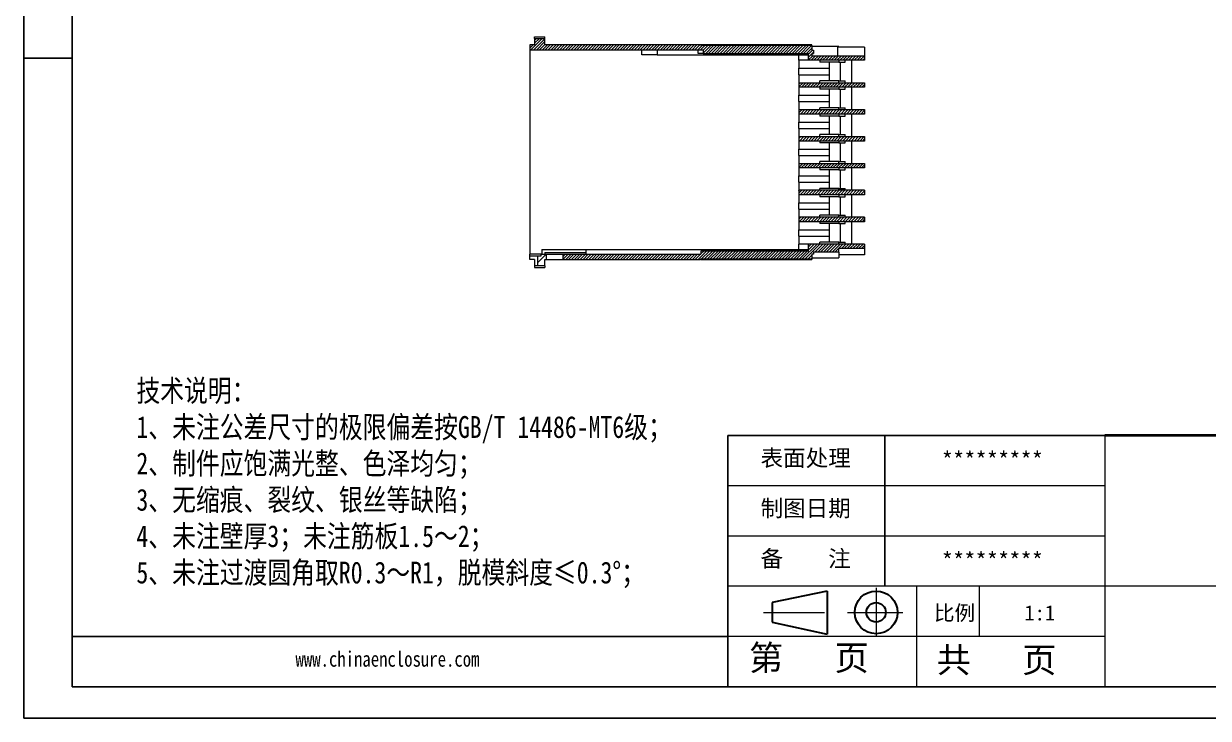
# Model space of a CAD drawing. Header units: inches. Extents: x 963 to 2094, y 1089 to 1501.
# Drawn here: x 1510.8 to 1880.5, y 1088.5 to 1305.4 of the extents above; entities that cross this region are included whole.
import ezdxf

# ---------------------------------------------------------------- set-up
doc = ezdxf.new("R2010")
doc.units = ezdxf.units.IN
doc.linetypes.add('CENTER2', pattern=[28.575, 19.05, -3.175, 3.175, -3.175])
doc.layers.add('文字', color=81, linetype='Continuous')
for name, color, linetype, lineweight in [('粗实线', 7, 'Continuous', 30), ('细实线', 3, 'Continuous', 9), ('细点划线', 2, 'CENTER2', 9)]:
    doc.layers.add(name, color=color, linetype=linetype, lineweight=lineweight)
doc.styles.get("Standard").update_dxf_attribs({"font": 'txt', "bigfont": 'gbcbig.shx'})
doc.styles.add('宋体', font='', dxfattribs={"width": 0.8, "height": 3.5})
doc.styles.get('宋体').set_extended_font_data('SimSun')
pattern_1 = [(45, (0, 17.8326), (-0.4490128, 0.4490128), [])]

msp = doc.modelspace()

# ---------------------------------------------------------------- hatches: boundary and pattern name
at = {"linetype": 'Continuous', "lineweight": 0}
h = msp.add_hatch(dxfattribs=at)
h.set_pattern_fill('ANSI31', color=4, scale=0.2, style=0)
h.set_pattern_definition(pattern_1)
h.paths.add_polyline_path([(1755.752, 1293.931), (1773.252, 1293.931), (1773.252, 1295.231), (1756.752, 1295.231), (1756.752, 1296.081), (1757.252, 1296.081), (1757.252, 1297.081), (1756.752, 1297.081), (1756.752, 1298.531), (1722.127, 1298.531), (1722.127, 1298.731), (1673.452, 1298.731), (1673.452, 1300.731), (1670.252, 1300.731), (1670.252, 1298.731), (1668.752, 1298.731), (1668.752, 1297.081), (1722.834, 1297.081), (1722.834, 1296.081), (1755.752, 1296.081)], flags=0)
h = msp.add_hatch(dxfattribs=at)
h.set_pattern_fill('ANSI31', color=4, scale=0.2, style=0)
h.set_pattern_definition(pattern_1)
h.paths.add_polyline_path([(1752.752, 1285.531), (1773.252, 1285.531), (1773.252, 1286.931), (1752.752, 1286.931)], flags=0)
h = msp.add_hatch(dxfattribs=at)
h.set_pattern_fill('ANSI31', color=4, scale=0.2, style=0)
h.set_pattern_definition(pattern_1)
h.paths.add_polyline_path([(1752.752, 1277.131), (1773.252, 1277.131), (1773.252, 1278.531), (1752.752, 1278.531)], flags=0)
h = msp.add_hatch(dxfattribs=at)
h.set_pattern_fill('ANSI31', color=4, scale=0.2, style=0)
h.set_pattern_definition(pattern_1)
h.paths.add_polyline_path([(1752.752, 1268.731), (1773.252, 1268.731), (1773.252, 1270.131), (1752.752, 1270.131)], flags=0)
h = msp.add_hatch(dxfattribs=at)
h.set_pattern_fill('ANSI31', color=4, scale=0.2, style=0)
h.set_pattern_definition(pattern_1)
h.paths.add_polyline_path([(1773.252, 1261.731), (1752.752, 1261.731), (1752.752, 1260.331), (1773.252, 1260.331)], flags=0)
h = msp.add_hatch(dxfattribs=at)
h.set_pattern_fill('ANSI31', color=4, scale=0.2, style=0)
h.set_pattern_definition(pattern_1)
h.paths.add_polyline_path([(1773.252, 1251.931), (1773.252, 1253.331), (1752.752, 1253.331), (1752.752, 1251.931)], flags=0)
h = msp.add_hatch(dxfattribs=at)
h.set_pattern_fill('ANSI31', color=4, scale=0.2, style=0)
h.set_pattern_definition(pattern_1)
h.paths.add_polyline_path([(1773.252, 1243.531), (1773.252, 1244.931), (1752.752, 1244.931), (1752.752, 1243.531)], flags=0)
h = msp.add_hatch(dxfattribs=at)
h.set_pattern_fill('ANSI31', color=4, scale=0.2, style=0)
h.set_pattern_definition(pattern_1)
h.paths.add_polyline_path([(1773.252, 1235.231), (1773.252, 1236.531), (1755.752, 1236.531), (1755.752, 1234.381), (1722.123, 1234.381), (1722.123, 1233.381), (1679.152, 1233.381), (1679.152, 1231.731), (1722.002, 1231.731), (1722.002, 1231.931), (1756.752, 1231.931), (1756.752, 1233.381), (1757.252, 1233.381), (1757.252, 1234.032), (1765.252, 1234.032), (1765.252, 1235.231)], flags=0)
h = msp.add_hatch(dxfattribs=at)
h.set_pattern_fill('ANSI31', style=0)
h.set_pattern_definition([(45, (1296.3854, 824.5022), (-2.245064, 2.245064), [])])
h.paths.add_polyline_path([(1671.252, 1229.731), (1673.452, 1229.731), (1673.452, 1231.731), (1673.852, 1231.731), (1673.852, 1233.381), (1672.252, 1233.381), (1672.252, 1232.881), (1671.252, 1232.881)], flags=0)

# ---------------------------------------------------------------- linework, layer by layer
for p, q in [((1510.765, 1500.59), (1510.765, 1088.511)), ((1525.845, 1490.779), (1525.845, 1098.323)), ((1525.845, 1294.551), (1510.765, 1294.551)), ((1510.765, 1279.288), (1510.765, 1088.511)), ((1848.277, 1176.814), (1730.54, 1176.814)), ((1730.54, 1098.323), (1730.54, 1176.814)), ((1779.597, 1129.719), (1779.597, 1176.814)), ((1730.54, 1114.021), (1525.845, 1114.021)), ((1525.845, 1098.323), (2083.75, 1098.323)), ((1510.765, 1088.511), (2093.562, 1088.511)), ((1510.765, 1088.511), (1780.578, 1088.511))]:
    msp.add_line(p, q)
at = {"color": 7, "linetype": 'Continuous', "lineweight": 15}
for p, q in [((1668.752, 1298.731), (1668.752, 1297.081)), ((1670.252, 1298.731), (1668.752, 1298.731)), ((1670.252, 1301.231), (1673.452, 1301.231)), ((1670.252, 1300.731), (1670.252, 1301.231)), ((1670.252, 1300.731), (1670.252, 1298.731)), ((1670.252, 1300.731), (1673.452, 1300.731)), ((1673.452, 1300.731), (1673.452, 1301.231)), ((1673.452, 1298.731), (1673.452, 1300.731)), ((1722.127, 1298.731), (1673.452, 1298.731)), ((1722.127, 1298.731), (1722.127, 1298.531)), ((1722.127, 1298.731), (1722.252, 1298.731)), ((1756.752, 1298.531), (1722.127, 1298.531)), ((1722.252, 1298.731), (1722.252, 1298.531)), ((1756.752, 1298.731), (1722.252, 1298.731)), ((1756.752, 1298.531), (1756.752, 1298.731)), ((1756.752, 1298.531), (1756.752, 1297.081)), ((1764.752, 1298.231), (1756.752, 1298.231)), ((1765.252, 1298.231), (1764.752, 1298.231)), ((1764.752, 1298.231), (1764.752, 1295.231)), ((1773.252, 1297.981), (1764.752, 1297.981)), ((1765.252, 1297.981), (1765.252, 1298.231)), ((1773.252, 1297.981), (1773.252, 1295.231)), ((1722.834, 1297.081), (1668.752, 1297.081)), ((1668.752, 1297.081), (1668.752, 1233.381)), ((1703.752, 1295.581), (1703.752, 1297.081)), ((1708.521, 1295.581), (1703.752, 1295.581)), ((1708.521, 1297.081), (1708.521, 1295.581)), ((1708.521, 1295.581), (1755.752, 1295.581)), ((1721.252, 1296.081), (1721.252, 1297.081)), ((1722.834, 1296.081), (1721.252, 1296.081)), ((1722.834, 1297.081), (1722.834, 1296.081)), ((1722.834, 1296.081), (1755.752, 1296.081)), ((1752.752, 1293.931), (1752.752, 1295.581)), ((1755.752, 1293.931), (1755.752, 1296.081)), ((1756.752, 1297.081), (1757.252, 1297.081)), ((1756.752, 1296.081), (1757.252, 1296.081)), ((1756.752, 1296.081), (1756.752, 1295.231)), ((1773.252, 1295.231), (1756.752, 1295.231)), ((1757.252, 1297.081), (1757.252, 1296.081)), ((1773.252, 1295.231), (1773.252, 1293.931)), ((1755.752, 1293.931), (1752.752, 1293.931)), ((1752.752, 1293.931), (1752.752, 1291.431)), ((1752.752, 1291.431), (1762.252, 1291.431)), ((1752.752, 1289.431), (1752.752, 1291.431)), ((1773.252, 1293.931), (1755.752, 1293.931)), ((1759.252, 1293.931), (1759.252, 1293.331)), ((1765.225, 1293.331), (1759.252, 1293.331)), ((1762.252, 1287.531), (1762.252, 1293.331)), ((1765.225, 1293.931), (1765.225, 1293.331)), ((1765.225, 1293.331), (1767.225, 1293.331)), ((1765.752, 1287.531), (1765.752, 1293.331)), ((1767.225, 1293.331), (1767.225, 1293.931)), ((1769.252, 1286.931), (1769.252, 1293.931)), ((1752.752, 1289.431), (1762.252, 1289.431)), ((1752.752, 1289.431), (1752.752, 1286.931)), ((1752.752, 1286.931), (1773.252, 1286.931)), ((1752.752, 1286.931), (1752.752, 1285.531)), ((1759.252, 1286.931), (1759.252, 1287.531)), ((1765.225, 1287.531), (1759.252, 1287.531)), ((1765.225, 1287.531), (1767.225, 1287.531)), ((1765.225, 1286.931), (1765.225, 1287.531)), ((1767.225, 1286.931), (1767.225, 1287.531)), ((1773.252, 1286.931), (1773.252, 1285.531)), ((1773.252, 1285.531), (1752.752, 1285.531)), ((1752.752, 1285.531), (1752.752, 1283.031)), ((1759.252, 1285.531), (1759.252, 1284.931)), ((1765.225, 1284.931), (1759.252, 1284.931)), ((1762.252, 1279.131), (1762.252, 1284.931)), ((1765.225, 1285.531), (1765.225, 1284.931)), ((1765.225, 1284.931), (1767.225, 1284.931)), ((1765.752, 1279.131), (1765.752, 1284.931)), ((1767.225, 1284.931), (1767.225, 1285.531)), ((1769.252, 1278.531), (1769.252, 1285.531)), ((1752.752, 1283.031), (1762.252, 1283.031)), ((1752.752, 1281.031), (1752.752, 1283.031)), ((1752.752, 1281.031), (1762.252, 1281.031)), ((1752.752, 1281.031), (1752.752, 1278.531)), ((1752.752, 1278.531), (1752.752, 1277.131)), ((1752.752, 1278.531), (1773.252, 1278.531)), ((1773.252, 1277.131), (1752.752, 1277.131)), ((1752.752, 1277.131), (1752.752, 1274.631)), ((1759.252, 1278.531), (1759.252, 1279.131)), ((1765.225, 1279.131), (1759.252, 1279.131)), ((1759.252, 1277.131), (1759.252, 1276.531)), ((1765.225, 1276.531), (1759.252, 1276.531)), ((1762.252, 1270.731), (1762.252, 1276.531)), ((1765.225, 1278.531), (1765.225, 1279.131)), ((1765.225, 1279.131), (1767.225, 1279.131)), ((1765.225, 1277.131), (1765.225, 1276.531)), ((1765.225, 1276.531), (1767.225, 1276.531)), ((1765.752, 1270.731), (1765.752, 1276.531)), ((1767.225, 1278.531), (1767.225, 1279.131)), ((1767.225, 1276.531), (1767.225, 1277.131)), ((1769.252, 1270.131), (1769.252, 1277.131)), ((1773.252, 1278.531), (1773.252, 1277.131)), ((1752.752, 1274.631), (1762.252, 1274.631)), ((1752.752, 1272.631), (1752.752, 1274.631)), ((1752.752, 1272.631), (1762.252, 1272.631)), ((1752.752, 1272.631), (1752.752, 1270.131)), ((1752.752, 1270.131), (1773.252, 1270.131)), ((1752.752, 1270.131), (1752.752, 1268.731)), ((1773.252, 1268.731), (1752.752, 1268.731)), ((1752.752, 1268.731), (1752.752, 1266.231)), ((1759.252, 1270.131), (1759.252, 1270.731)), ((1765.225, 1270.731), (1759.252, 1270.731)), ((1759.252, 1268.731), (1759.252, 1268.131)), ((1765.225, 1270.131), (1765.225, 1270.731)), ((1765.225, 1270.731), (1767.225, 1270.731)), ((1765.225, 1268.731), (1765.225, 1268.131)), ((1767.225, 1270.131), (1767.225, 1270.731)), ((1767.225, 1268.131), (1767.225, 1268.731)), ((1769.252, 1261.731), (1769.252, 1268.731)), ((1773.252, 1270.131), (1773.252, 1268.731)), ((1752.752, 1266.231), (1762.252, 1266.231)), ((1752.752, 1264.231), (1752.752, 1266.231)), ((1765.225, 1268.131), (1759.252, 1268.131)), ((1762.252, 1262.331), (1762.252, 1268.131)), ((1765.225, 1268.131), (1767.225, 1268.131)), ((1765.752, 1262.331), (1765.752, 1268.131)), ((1752.752, 1264.231), (1762.252, 1264.231)), ((1752.752, 1264.231), (1752.752, 1261.731)), ((1752.752, 1261.731), (1752.752, 1260.331)), ((1752.752, 1261.731), (1773.252, 1261.731)), ((1759.252, 1261.731), (1759.252, 1262.331)), ((1765.225, 1262.331), (1759.252, 1262.331)), ((1765.225, 1262.331), (1767.225, 1262.331)), ((1765.225, 1261.731), (1765.225, 1262.331)), ((1767.225, 1261.731), (1767.225, 1262.331)), ((1773.252, 1261.731), (1773.252, 1260.331)), ((1773.252, 1260.331), (1752.752, 1260.331)), ((1752.752, 1260.331), (1752.752, 1257.831)), ((1752.752, 1257.831), (1762.252, 1257.831)), ((1752.752, 1255.831), (1752.752, 1257.831)), ((1759.252, 1260.331), (1759.252, 1259.731)), ((1765.225, 1259.731), (1759.252, 1259.731)), ((1762.252, 1253.931), (1762.252, 1259.731)), ((1765.225, 1260.331), (1765.225, 1259.731)), ((1765.225, 1259.731), (1767.225, 1259.731)), ((1765.752, 1253.931), (1765.752, 1259.731)), ((1767.225, 1259.731), (1767.225, 1260.331)), ((1769.252, 1253.331), (1769.252, 1260.331)), ((1752.752, 1255.831), (1762.252, 1255.831)), ((1752.752, 1255.831), (1752.752, 1253.331)), ((1759.252, 1253.331), (1759.252, 1253.931)), ((1765.225, 1253.931), (1759.252, 1253.931)), ((1765.225, 1253.931), (1767.225, 1253.931)), ((1765.225, 1253.331), (1765.225, 1253.931)), ((1767.225, 1253.331), (1767.225, 1253.931)), ((1752.752, 1253.331), (1752.752, 1251.931)), ((1773.252, 1253.331), (1752.752, 1253.331)), ((1773.252, 1251.931), (1752.752, 1251.931)), ((1752.752, 1251.931), (1752.752, 1249.431)), ((1759.252, 1251.931), (1759.252, 1251.331)), ((1765.225, 1251.331), (1759.252, 1251.331)), ((1762.252, 1245.531), (1762.252, 1251.331)), ((1765.225, 1251.931), (1765.225, 1251.331)), ((1765.225, 1251.331), (1767.225, 1251.331)), ((1765.752, 1245.531), (1765.752, 1251.331)), ((1767.225, 1251.331), (1767.225, 1251.931)), ((1769.252, 1244.931), (1769.252, 1251.931)), ((1773.252, 1253.331), (1773.252, 1251.931)), ((1752.752, 1249.431), (1762.252, 1249.431)), ((1752.752, 1247.431), (1752.752, 1249.431)), ((1752.752, 1247.431), (1762.252, 1247.431)), ((1752.752, 1247.431), (1752.752, 1244.931)), ((1752.752, 1244.931), (1752.752, 1243.531)), ((1773.252, 1244.931), (1752.752, 1244.931)), ((1773.252, 1243.531), (1752.752, 1243.531)), ((1752.752, 1243.531), (1752.752, 1241.031)), ((1759.252, 1244.931), (1759.252, 1245.531)), ((1765.225, 1245.531), (1759.252, 1245.531)), ((1759.252, 1243.531), (1759.252, 1242.931)), ((1765.225, 1242.931), (1759.252, 1242.931)), ((1762.252, 1237.131), (1762.252, 1242.931)), ((1765.225, 1244.931), (1765.225, 1245.531)), ((1765.225, 1245.531), (1767.225, 1245.531)), ((1765.225, 1243.531), (1765.225, 1242.931)), ((1765.225, 1242.931), (1767.225, 1242.931)), ((1765.752, 1237.131), (1765.752, 1242.931)), ((1767.225, 1244.931), (1767.225, 1245.531)), ((1767.225, 1242.931), (1767.225, 1243.531)), ((1769.252, 1236.531), (1769.252, 1243.531)), ((1773.252, 1244.931), (1773.252, 1243.531)), ((1752.752, 1241.031), (1762.252, 1241.031)), ((1752.752, 1239.031), (1752.752, 1241.031)), ((1752.752, 1239.031), (1762.252, 1239.031)), ((1752.752, 1239.031), (1752.752, 1236.531)), ((1755.752, 1236.531), (1752.752, 1236.531)), ((1752.752, 1234.881), (1752.752, 1236.531)), ((1755.752, 1234.381), (1755.752, 1236.531)), ((1773.252, 1236.531), (1755.752, 1236.531)), ((1759.252, 1236.531), (1759.252, 1237.131)), ((1765.225, 1237.131), (1759.252, 1237.131)), ((1765.225, 1236.531), (1765.225, 1237.131)), ((1765.225, 1237.131), (1767.225, 1237.131)), ((1765.252, 1235.231), (1773.252, 1235.231)), ((1765.252, 1234.032), (1765.252, 1235.231)), ((1767.225, 1236.531), (1767.225, 1237.131)), ((1773.252, 1236.531), (1773.252, 1235.231)), ((1773.252, 1235.231), (1773.252, 1233.231)), ((1672.252, 1233.381), (1668.752, 1233.381)), ((1668.752, 1232.881), (1668.752, 1233.381)), ((1668.752, 1232.881), (1671.252, 1232.881)), ((1668.752, 1231.731), (1668.752, 1232.881)), ((1670.252, 1231.731), (1668.752, 1231.731)), ((1670.252, 1231.731), (1670.252, 1229.731)), ((1671.252, 1229.731), (1671.252, 1232.881)), ((1671.252, 1232.881), (1672.252, 1232.881)), ((1672.252, 1232.881), (1672.252, 1233.381)), ((1672.252, 1233.381), (1673.852, 1233.381)), ((1672.452, 1234.881), (1672.452, 1233.381)), ((1672.452, 1234.881), (1686.252, 1234.881)), ((1673.452, 1233.881), (1686.252, 1233.881)), ((1673.452, 1233.881), (1673.452, 1233.381)), ((1673.452, 1231.731), (1673.852, 1231.731)), ((1673.452, 1229.731), (1673.452, 1231.731)), ((1673.852, 1233.381), (1673.852, 1231.731)), ((1673.852, 1233.381), (1679.152, 1233.381)), ((1673.852, 1231.731), (1679.152, 1231.731)), ((1679.152, 1231.731), (1679.152, 1233.381)), ((1679.152, 1233.381), (1722.123, 1233.381)), ((1679.152, 1231.731), (1722.002, 1231.731)), ((1686.252, 1234.881), (1755.752, 1234.881)), ((1686.252, 1234.881), (1686.252, 1233.381)), ((1722.002, 1231.931), (1756.752, 1231.931)), ((1722.002, 1231.931), (1722.002, 1231.731)), ((1722.252, 1231.731), (1722.002, 1231.731)), ((1722.123, 1234.381), (1722.123, 1233.381)), ((1755.752, 1234.381), (1722.123, 1234.381)), ((1722.252, 1231.931), (1722.252, 1231.731)), ((1722.252, 1231.731), (1756.752, 1231.731)), ((1757.252, 1233.381), (1756.752, 1233.381)), ((1756.752, 1233.381), (1756.752, 1231.931)), ((1756.752, 1232.231), (1765.252, 1232.231)), ((1756.752, 1231.931), (1756.752, 1231.731)), ((1765.252, 1234.032), (1757.252, 1234.032)), ((1757.252, 1234.032), (1757.252, 1233.381)), ((1765.252, 1234.032), (1765.252, 1232.231)), ((1773.252, 1233.231), (1765.252, 1233.231)), ((1671.252, 1229.731), (1670.252, 1229.731)), ((1670.252, 1229.731), (1670.252, 1229.231)), ((1670.252, 1229.231), (1673.452, 1229.231)), ((1673.452, 1229.731), (1671.252, 1229.731)), ((1673.452, 1229.731), (1673.452, 1229.231))]:
    msp.add_line(p, q, dxfattribs=at)
at = {"layer": '粗实线', "color": 7, "lineweight": 40}
msp.add_line((2083.75, 1176.814), (1848.277, 1176.814), dxfattribs=at)
at = {"layer": '粗实线', "color": 7}
for p, q in [((1761.566, 1128.25), (1744.413, 1124.615)), ((1761.566, 1128.25), (1761.566, 1114.808)), ((1744.413, 1124.615), (1744.413, 1118.549)), ((1744.413, 1118.549), (1761.566, 1114.808))]:
    msp.add_line(p, q, dxfattribs=at)
for radius in [6.669, 3.033]:
    msp.add_circle((1776.831, 1121.582), radius, dxfattribs=at)
at = {"layer": '细实线', "color": 7}
for p, q in [((1848.277, 1176.814), (1848.277, 1098.323)), ((1848.277, 1161.116), (1730.54, 1161.116)), ((1848.277, 1145.417), (1730.54, 1145.417)), ((2083.75, 1129.719), (1730.54, 1129.719)), ((1789.408, 1129.719), (1789.408, 1098.323)), ((1809.031, 1129.719), (1809.031, 1114.021)), ((1848.277, 1114.021), (1730.54, 1114.021))]:
    msp.add_line(p, q, dxfattribs=at)
at = {"layer": '细点划线', "color": 7}
for p, q in [((1776.831, 1129.258), (1776.831, 1114.021)), ((1741.678, 1121.582), (1762.879, 1121.582)), ((1767.913, 1121.582), (1785.148, 1121.582))]:
    msp.add_line(p, q, dxfattribs=at)

# ---------------------------------------------------------------- texts
at = {"char_height": 5.16263, "width": 2934.18282, "attachment_point": 1}
for s, insert in [('{\\fSimHei|b0|i0|c134|p49;表面处理}', (1740.778, 1172.359)), ('{\\fSimHei|b0|i0|c134|p49;*********}', (1797.323, 1171.695)), ('{\\fSimHei|b0|i0|c134|p49;制图日期}', (1740.778, 1156.661)), ('{\\fSimHei|b0|i0|c134|p49;备    注}', (1740.778, 1140.962)), ('{\\fSimHei|b0|i0|c134|p49;*********}', (1797.323, 1140.298))]:
    msp.add_mtext(s, dxfattribs=dict(at, insert=insert))
at = {"layer": '文字', "color": 0, "attachment_point": 1, "style": '宋体'}
for s, insert, char_height, width in [('{\\H1.111x;技术说明：\\P1、未注公差尺寸的极限偏差按GB/T 14486-MT6级；\\P2、制件应饱满光整、色泽均匀；\\P3、无缩痕、裂纹、银丝等缺陷；\\P4、未注壁厚3；未注筋板1.5～2；\\P5、未注过渡圆角取R0.3～R1，脱模斜度≤0.3%%D；}', (1545.951, 1194.211), 6.13212, 223.35255), ('www.chinaenclosure.com', (1595.607, 1109.427), 4.79668, 84.27313)]:
    msp.add_mtext(s, dxfattribs=dict(at, insert=insert, char_height=char_height, width=width))
at = {"layer": '细实线', "color": 7, "attachment_point": 1}
for s, insert, char_height, width in [('{\\fSimSun|b0|i0|c134|p54;比例}', (1794.903, 1123.774), 4.70947, 20.67312), ('{\\fSimSun|b0|i0|c134|p54;1:1}', (1823.111, 1123.774), 4.70947, 20.67312), ('{\\fSimSun|b0|i0|c134|p54;第   页}', (1737.145, 1111.323), 7.84912, 58.86839), ('{\\fSimSun|b0|i0|c134|p54; 共   页}', (1790.369, 1110.656), 7.84912, 58.86839)]:
    msp.add_mtext(s, dxfattribs=dict(at, insert=insert, char_height=char_height, width=width))

doc.saveas('drawing.dxf')
